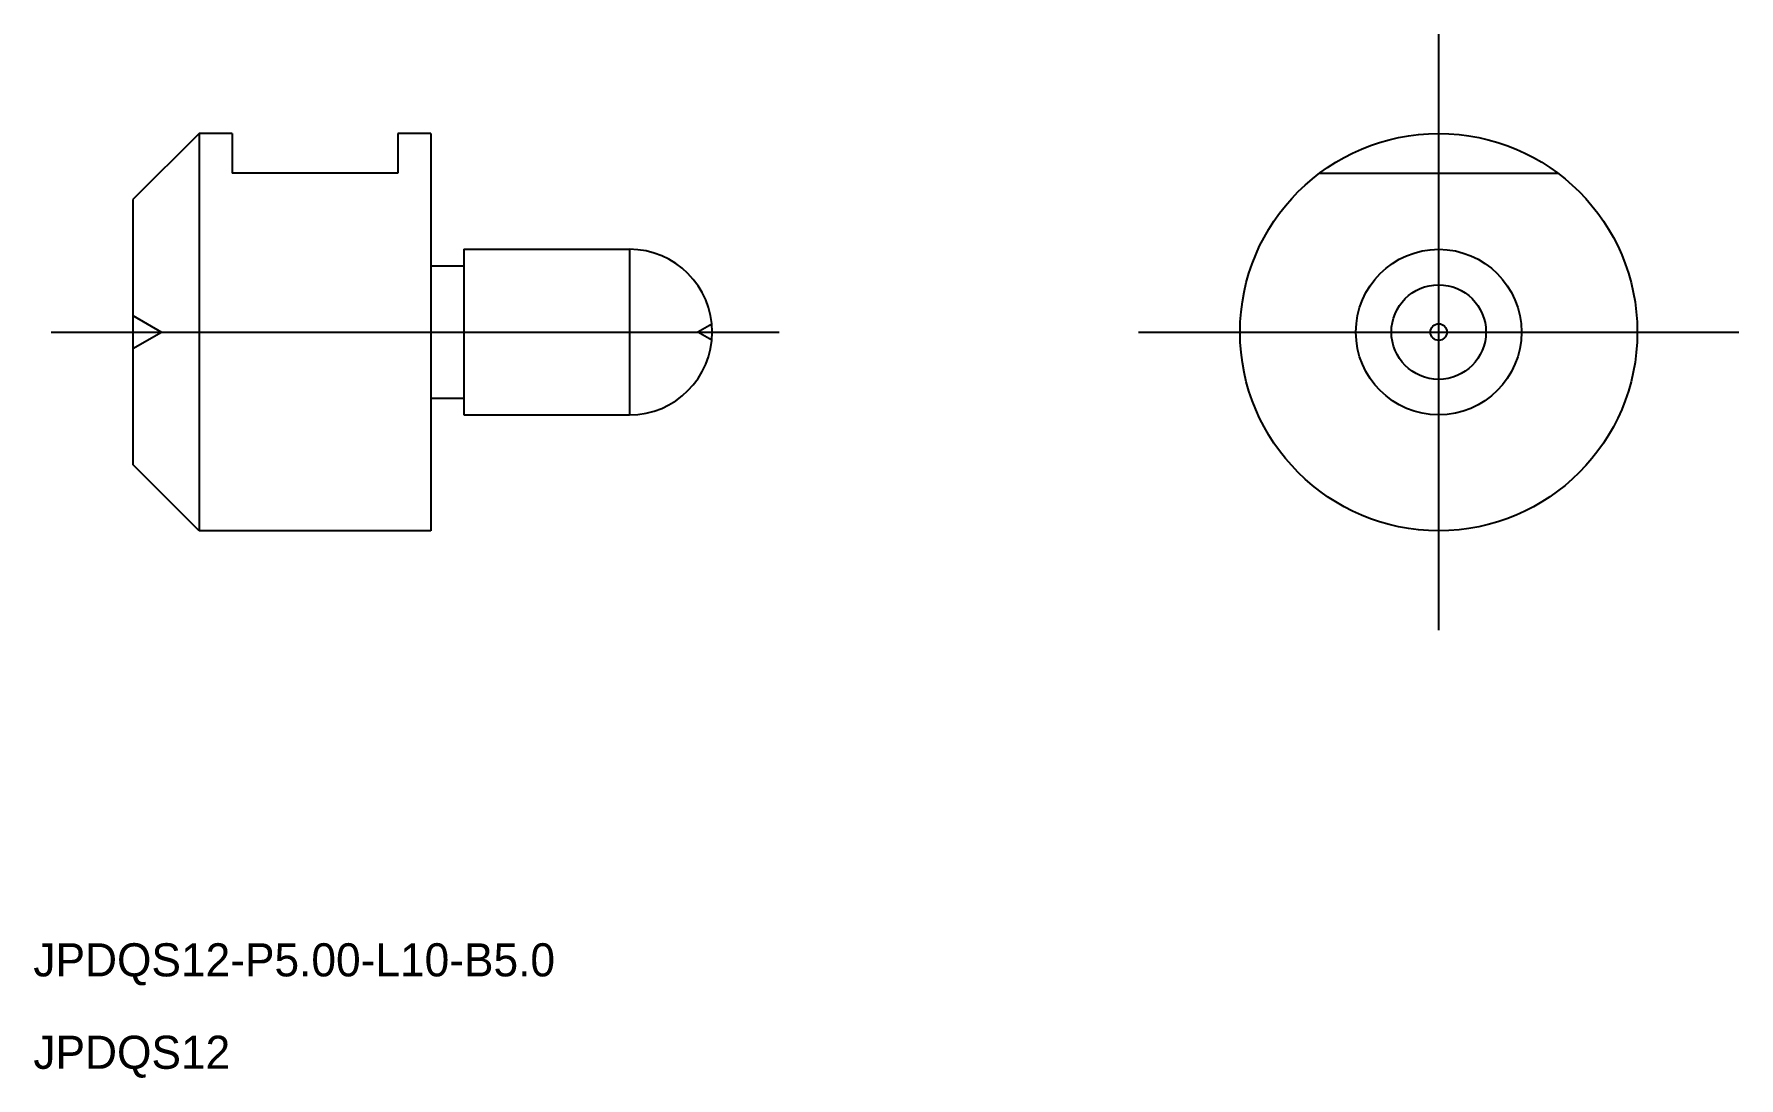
# Model space of a CAD drawing. Extents: x 576.3 to 627.8, y 576.6 to 608.1.
import ezdxf

# ---------------------------------------------------------------- set-up
doc = ezdxf.new("R2010")
doc.units = 0
doc.linetypes.add('CENTER', pattern=[50.8, 31.75, -6.35, 6.35, -6.35])
doc.linetypes.add('DASHED', pattern=[19.05, 12.7, -6.35])
doc.layers.get('0').update_dxf_attribs({"linetype": 'CONTINUOUS'})
doc.layers.add('CENTER', color=1, linetype='CENTER')

msp = doc.modelspace()

# ---------------------------------------------------------------- linework, layer by layer
at = {"color": 7, "linetype": 'CONTINUOUS'}
for p, q in [((581.305, 605.101), (579.305, 603.101)), ((581.305, 605.101), (581.305, 593.101)), ((582.305, 605.101), (581.305, 605.101)), ((582.305, 605.101), (582.305, 603.901)), ((588.305, 605.101), (587.305, 605.101)), ((587.305, 605.101), (587.305, 603.901)), ((588.305, 605.101), (588.305, 593.101)), ((587.305, 603.901), (582.305, 603.901)), ((579.305, 603.101), (579.305, 595.101)), ((589.305, 601.601), (594.305, 601.601)), ((589.305, 601.601), (589.305, 596.601)), ((594.305, 601.601), (594.305, 596.601)), ((588.305, 601.101), (589.305, 601.101)), ((588.305, 597.101), (589.305, 597.101)), ((589.305, 596.601), (594.305, 596.601)), ((581.305, 593.101), (579.305, 595.101)), ((588.305, 593.101), (581.305, 593.101))]:
    msp.add_line(p, q, dxfattribs=at)
at = {"color": 3, "linetype": 'DASHED'}
for p, q in [((615.15, 603.901), (622.35, 603.901)), ((579.305, 599.601), (580.171, 599.101)), ((579.305, 598.601), (580.171, 599.101)), ((596.793, 599.344), (596.372, 599.101)), ((596.793, 598.858), (596.372, 599.101))]:
    msp.add_line(p, q, dxfattribs=at)
at = {"color": 7, "linetype": 'CONTINUOUS'}
for radius in [6, 2.5, 1.428, 0.25]:
    msp.add_circle((618.75, 599.101), radius, dxfattribs=at)
msp.add_arc((594.305, 599.101), 2.5, 270, 90, dxfattribs=at)
at = {"layer": 'CENTER', "color": 1, "linetype": 'CENTER'}
for p, q in [((618.75, 590.101), (618.75, 608.101)), ((576.832, 599.101), (598.832, 599.101)), ((609.682, 599.101), (627.819, 599.101))]:
    msp.add_line(p, q, dxfattribs=at)

# ---------------------------------------------------------------- texts
at = {"color": 7, "linetype": 'CONTINUOUS'}
for s, p in [('JPDQS12-P5.00-L10-B5.0', (576.299, 579.641)), ('JPDQS12', (576.299, 576.849))]:
    msp.add_text(s, height=1, dxfattribs=at).set_placement(p)

doc.saveas('drawing.dxf')
